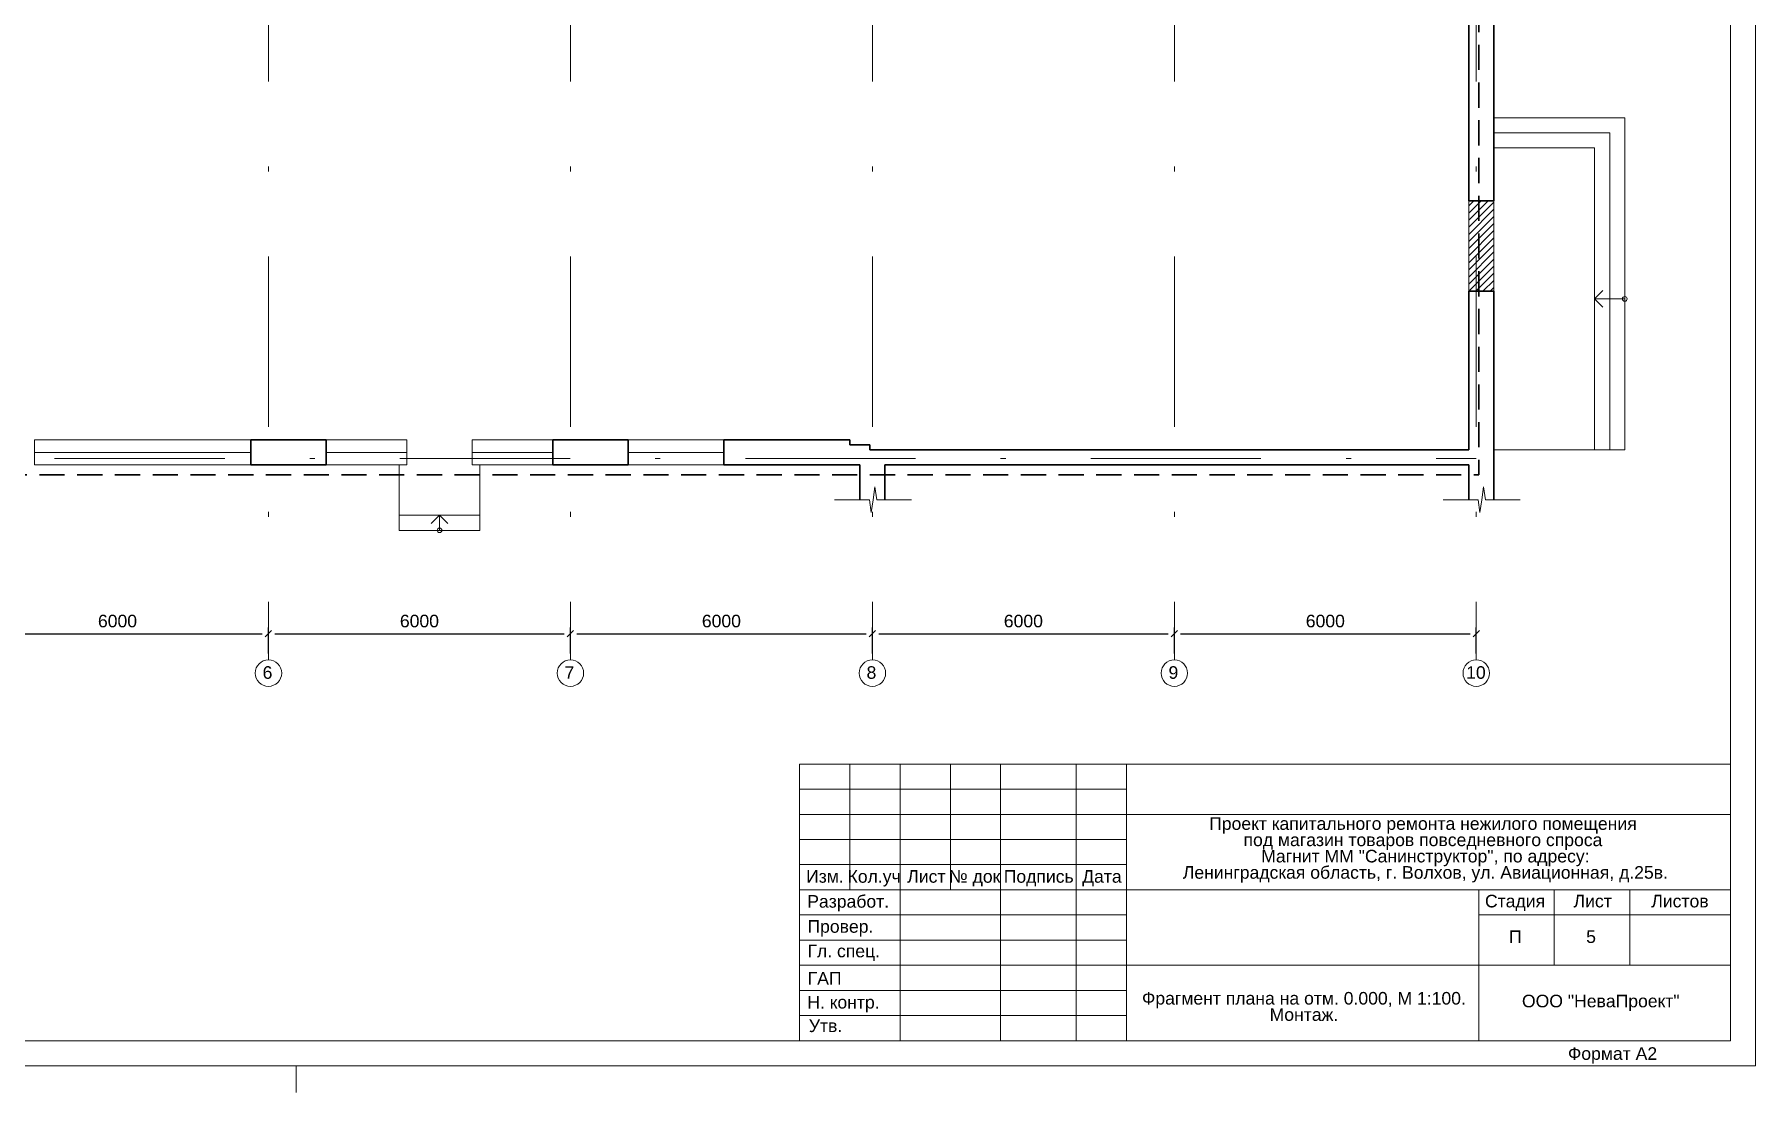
# Model space of a CAD drawing. Header units: metres. Extents: x -136 to 149, y -320 to -175.
# Drawn here: x 37.2 to 71.39, y -320.14 to -299.11 of the extents above; entities that cross this region are included whole.
import ezdxf
from ezdxf.enums import TextEntityAlignment as Align

# ---------------------------------------------------------------- set-up
doc = ezdxf.new("R2010")
doc.units = ezdxf.units.M
doc.header["$MEASUREMENT"] = 0
doc.linetypes.add('( Dashed )', pattern=[0.75, 0.5, -0.25])
doc.linetypes.add('DGN Style 4', pattern=[6.767072, 3.381423, -1.690711, 0.004227, -1.690711])
doc.layers.get('Defpoints').update_dxf_attribs({"lineweight": 0})
doc.styles.add('GOST 2.304', font='cs_gost2304.shx')
doc.styles.get("Standard").update_dxf_attribs({"font": 'cs_gost2304.shx'})
doc.styles.add('Style-Arial', font='arial.ttf')
doc.dimstyles.get("Standard").update_dxf_attribs({"dimtxt": 0.18, "dimasz": 0.18, "dimexe": 0.18, "dimexo": 0.0625, "dimgap": 0.09, "dimtad": 0, "dimtih": 1, "dimtoh": 1, "dimdec": 4, "dimzin": 0, "dimdsep": 46, "dimtxsty": 'Standard', "dimcen": 0.09, "dimadec": 0, "dimazin": 0, "dimtfac": 1, "dimtdec": 4, "dimtofl": 0, "dimtmove": 0, "dimatfit": 3, "dimfxl": 1, "dimtolj": 1, "dimtzin": 0, "dimarcsym": 0})

# ---------------------------------------------------------------- blocks, each defined once
blk = doc.blocks.new('*U414')
at = {"color": 7, "linetype": 'Continuous', "lineweight": 13}
for p, q in [((142.56, 100), (142.56, -100)), ((50.06, -72.5), (142.56, -72.5)), ((50.06, -72.5), (50.06, -100)), ((55.06, -72.5), (55.06, -85)), ((60.06, -72.5), (60.06, -100)), ((65.06, -72.5), (65.06, -85)), ((70.06, -72.5), (70.06, -100)), ((77.56, -72.5), (77.56, -100)), ((82.56, -72.5), (82.56, -100)), ((82.56, -77.5), (142.56, -77.5)), ((50.06, -82.5), (82.56, -82.5)), ((50.06, -85), (82.56, -85)), ((82.56, -85), (142.56, -85)), ((117.56, -87.5), (142.56, -87.5)), ((82.56, -92.5), (142.56, -92.5)), ((-137.13, -100), (142.56, -100))]:
    blk.add_line(p, q, dxfattribs=at)
at = {"color": 7, "linetype": 'Continuous', "lineweight": 0}
for p, q in [((50.06, -75), (82.56, -75)), ((50.06, -77.5), (82.56, -77.5)), ((50.06, -80), (82.56, -80)), ((50.06, -87.5), (82.56, -87.5)), ((50.06, -90), (82.56, -90)), ((50.06, -92.5), (82.56, -92.5)), ((50.06, -95), (82.56, -95)), ((50.06, -97.5), (82.56, -97.5)), ((0.06, -105.15), (0.06, -102.5))]:
    blk.add_line(p, q, dxfattribs=at)
at = {"color": 7, "linetype": 'Continuous', "lineweight": 0, "flags": 128}
blk.add_lwpolyline([(145.06, -102.5), (145.06, 102.5), (-144.94, 102.5), (-144.94, -102.5), (145.06, -102.5)], close=True, dxfattribs=at)
at = {"color": 7, "linetype": 'Continuous', "lineweight": 13, "flags": 128}
for points in [[(117.56, -85), (117.56, -100)], [(125.06, -85), (125.06, -92.5)], [(132.56, -85), (132.56, -92.5)]]:
    blk.add_lwpolyline(points, dxfattribs=at)
at = {"color": 7, "linetype": 'Continuous', "lineweight": 0, "style": 'Style-Arial'}
for s, p in [('Изм.', (52.6, -83.67)), ('Кол.уч', (57.49, -83.67)), ('Лист', (62.68, -83.67)), ('№ док', (67.47, -83.67)), ('Подпись', (73.84, -83.67)), ('Дата', (80.12, -83.67)), ('Разработ.', (54.91, -86.15)), ('Стадия', (121.16, -86.12)), ('Лист', (128.88, -86.12)), ('Листов', (137.55, -86.12)), ('Провер.', (54.14, -88.64)), ('Гл. спец.', (54.47, -91.08)), ('ГАП', (52.57, -93.79)), ('Н. контр.', (54.44, -96.17)), ('ООО "НеваПроект"', (129.68, -96.05)), ('Утв.', (52.66, -98.51)), ('Формат А2', (130.85, -101.27))]:
    blk.add_text(s, height=1.25, dxfattribs=at).set_placement(p, align=Align.MIDDLE_CENTER)
blk = doc.blocks.new('формат А2(верт)')
at = {"color": 7, "linetype": 'Continuous', "lineweight": 13}
blk.add_blockref('*U414', (144.94, -102.5), dxfattribs=at)
blk = doc.blocks.new('*U395')
at = {"color": 7, "linetype": 'Continuous', "lineweight": 0}
for p in [(-0.164, 0.009), (0, -0.127), (0.164, 0.009)]:
    blk.add_line(p, (0, 0.173), dxfattribs=at)
blk.add_circle((0, -0.127), 0.0461, dxfattribs=at)
blk = doc.blocks.new('*U410')
at = {"color": 7, "linetype": 'Continuous', "lineweight": 0}
for p, q in [((0, 0.098), (0, 1.018)), ((-0.34, 0.049), (0, 0.098)), ((-0.34, 0.049), (0, 0)), ((0.34, -0.049), (0, 0)), ((0.34, -0.049), (0, -0.098)), ((0, -1.018), (0, -0.098))]:
    blk.add_line(p, q, dxfattribs=at)
blk = doc.blocks.new('*U394')
at = {"color": 7, "linetype": 'Continuous', "lineweight": 0}
for p in [(-0.164, 0.159), (0, -0.277), (0.164, 0.159)]:
    blk.add_line(p, (0, 0.323), dxfattribs=at)
blk.add_circle((0, -0.277), 0.0461, dxfattribs=at)
blk = doc.blocks.new('_Oblique-1')
at = {"color": 0, "linetype": 'ByBlock', "lineweight": -2}
blk.add_line((0.5, 0.5), (-0.5, -0.5), dxfattribs=at)
blk = doc.blocks.new('*D438')
at = {"color": 0, "linetype": 'Continuous', "lineweight": -2, "transparency": 16777216}
for p, q in [((35.846, -311.414), (35.846, -310.896)), ((35.971, -311.021), (41.721, -311.021)), ((41.846, -311.414), (41.846, -310.896))]:
    blk.add_line(p, q, dxfattribs=at)
at = {"layer": 'Defpoints', "color": 0, "linetype": 'Continuous', "lineweight": 30, "transparency": 16777216}
for p in [(41.846, -311.021), (35.846, -311.539), (41.846, -311.539)]:
    blk.add_point(p, dxfattribs=at)
at = {"color": 0, "linetype": 'Continuous', "lineweight": -2, "transparency": 16777216, "xscale": 0.125, "yscale": 0.125, "zscale": 0.125, "rotation": 180}
blk.add_blockref('_Oblique-1', (35.846, -311.021), dxfattribs=at)
at = {"color": 0, "linetype": 'Continuous', "lineweight": -2, "transparency": 16777216, "xscale": 0.125, "yscale": 0.125, "zscale": 0.125}
blk.add_blockref('_Oblique-1', (41.846, -311.021), dxfattribs=at)
at = {"color": 0, "linetype": 'Continuous', "lineweight": 0, "transparency": 16777216, "insert": (38.846, -310.769), "char_height": 0.25, "attachment_point": 5, "style": 'Style-Arial'}
blk.add_mtext('\\A1;6000', dxfattribs=at)
blk = doc.blocks.new('*D439')
at = {"color": 0, "linetype": 'Continuous', "lineweight": -2, "transparency": 16777216}
for p, q in [((41.846, -311.414), (41.846, -310.896)), ((41.971, -311.021), (47.721, -311.021)), ((47.846, -311.414), (47.846, -310.896))]:
    blk.add_line(p, q, dxfattribs=at)
at = {"layer": 'Defpoints', "color": 0, "linetype": 'Continuous', "lineweight": 30, "transparency": 16777216}
for p in [(47.846, -311.021), (41.846, -311.539), (47.846, -311.539)]:
    blk.add_point(p, dxfattribs=at)
at = {"color": 0, "linetype": 'Continuous', "lineweight": -2, "transparency": 16777216, "xscale": 0.125, "yscale": 0.125, "zscale": 0.125, "rotation": 180}
blk.add_blockref('_Oblique-1', (41.846, -311.021), dxfattribs=at)
at = {"color": 0, "linetype": 'Continuous', "lineweight": -2, "transparency": 16777216, "xscale": 0.125, "yscale": 0.125, "zscale": 0.125}
blk.add_blockref('_Oblique-1', (47.846, -311.021), dxfattribs=at)
at = {"color": 0, "linetype": 'Continuous', "lineweight": 0, "transparency": 16777216, "insert": (44.846, -310.769), "char_height": 0.25, "attachment_point": 5, "style": 'Style-Arial'}
blk.add_mtext('\\A1;6000', dxfattribs=at)
blk = doc.blocks.new('*D440')
at = {"color": 0, "linetype": 'Continuous', "lineweight": -2, "transparency": 16777216}
for p, q in [((47.846, -311.414), (47.846, -310.896)), ((47.971, -311.021), (53.721, -311.021)), ((53.846, -311.414), (53.846, -310.896))]:
    blk.add_line(p, q, dxfattribs=at)
at = {"layer": 'Defpoints', "color": 0, "linetype": 'Continuous', "lineweight": 30, "transparency": 16777216}
for p in [(53.846, -311.021), (47.846, -311.539), (53.846, -311.539)]:
    blk.add_point(p, dxfattribs=at)
at = {"color": 0, "linetype": 'Continuous', "lineweight": -2, "transparency": 16777216, "xscale": 0.125, "yscale": 0.125, "zscale": 0.125, "rotation": 180}
blk.add_blockref('_Oblique-1', (47.846, -311.021), dxfattribs=at)
at = {"color": 0, "linetype": 'Continuous', "lineweight": -2, "transparency": 16777216, "xscale": 0.125, "yscale": 0.125, "zscale": 0.125}
blk.add_blockref('_Oblique-1', (53.846, -311.021), dxfattribs=at)
at = {"color": 0, "linetype": 'Continuous', "lineweight": 0, "transparency": 16777216, "insert": (50.846, -310.769), "char_height": 0.25, "attachment_point": 5, "style": 'Style-Arial'}
blk.add_mtext('\\A1;6000', dxfattribs=at)
blk = doc.blocks.new('*D441')
at = {"color": 0, "linetype": 'Continuous', "lineweight": -2, "transparency": 16777216}
for p, q in [((53.846, -311.414), (53.846, -310.896)), ((53.971, -311.021), (59.721, -311.021)), ((59.846, -311.414), (59.846, -310.896))]:
    blk.add_line(p, q, dxfattribs=at)
at = {"layer": 'Defpoints', "color": 0, "linetype": 'Continuous', "lineweight": 30, "transparency": 16777216}
for p in [(59.846, -311.021), (53.846, -311.539), (59.846, -311.539)]:
    blk.add_point(p, dxfattribs=at)
at = {"color": 0, "linetype": 'Continuous', "lineweight": -2, "transparency": 16777216, "xscale": 0.125, "yscale": 0.125, "zscale": 0.125, "rotation": 180}
blk.add_blockref('_Oblique-1', (53.846, -311.021), dxfattribs=at)
at = {"color": 0, "linetype": 'Continuous', "lineweight": -2, "transparency": 16777216, "xscale": 0.125, "yscale": 0.125, "zscale": 0.125}
blk.add_blockref('_Oblique-1', (59.846, -311.021), dxfattribs=at)
at = {"color": 0, "linetype": 'Continuous', "lineweight": 0, "transparency": 16777216, "insert": (56.846, -310.769), "char_height": 0.25, "attachment_point": 5, "style": 'Style-Arial'}
blk.add_mtext('\\A1;6000', dxfattribs=at)
blk = doc.blocks.new('*D442')
at = {"color": 0, "linetype": 'Continuous', "lineweight": -2, "transparency": 16777216}
for p, q in [((59.846, -311.414), (59.846, -310.896)), ((59.971, -311.021), (65.721, -311.021)), ((65.846, -311.414), (65.846, -310.896))]:
    blk.add_line(p, q, dxfattribs=at)
at = {"layer": 'Defpoints', "color": 0, "linetype": 'Continuous', "lineweight": 30, "transparency": 16777216}
for p in [(65.846, -311.021), (59.846, -311.539), (65.846, -311.539)]:
    blk.add_point(p, dxfattribs=at)
at = {"color": 0, "linetype": 'Continuous', "lineweight": -2, "transparency": 16777216, "xscale": 0.125, "yscale": 0.125, "zscale": 0.125, "rotation": 180}
blk.add_blockref('_Oblique-1', (59.846, -311.021), dxfattribs=at)
at = {"color": 0, "linetype": 'Continuous', "lineweight": -2, "transparency": 16777216, "xscale": 0.125, "yscale": 0.125, "zscale": 0.125}
blk.add_blockref('_Oblique-1', (65.846, -311.021), dxfattribs=at)
at = {"color": 0, "linetype": 'Continuous', "lineweight": 0, "transparency": 16777216, "insert": (62.846, -310.769), "char_height": 0.25, "attachment_point": 5, "style": 'Style-Arial'}
blk.add_mtext('\\A1;6000', dxfattribs=at)
blk = doc.blocks.new('*U426')
at = {"color": 30, "linetype": '( Dashed )', "lineweight": 30}
for p in [(22.175, -0.44), (-22.175, -12.74)]:
    blk.add_line(p, (22.175, -12.74), dxfattribs=at)

msp = doc.modelspace()

# ---------------------------------------------------------------- hatches: boundary and pattern name
at = {"linetype": 'Continuous', "lineweight": 0}
h = msp.add_hatch(dxfattribs=at)
h.set_pattern_fill('HATCH', color=5, style=0, pattern_type=2)
h.set_pattern_definition([(45, (65.69569, -304.21497), (-0.0707107, 0.0707107), [])])
h.paths.add_polyline_path([(65.69568699, -304.21497332), (65.69568699, -302.41497332), (66.19568699, -302.41497332), (66.19568699, -304.21497332)])

# ---------------------------------------------------------------- linework, layer by layer
at = {"color": 1, "linetype": 'DGN Style 4', "lineweight": 0}
for p, q in [((41.84568699, -282.93497332), (41.84568699, -311.53872647)), ((47.84568699, -282.93497332), (47.84568699, -311.53872647)), ((53.84568699, -282.93497332), (53.84568699, -311.53872647)), ((59.84568699, -282.93497332), (59.84568699, -311.53872647)), ((65.84568699, -282.93497332), (65.84568699, -311.53872647)), ((17.00789711, -307.53497332), (65.84568699, -307.53497332))]:
    msp.add_line(p, q, dxfattribs=at)
at = {"color": 7, "linetype": 'Continuous', "lineweight": 30}
for p, q in [((66.19568699, -295.13497332), (66.19568699, -302.41497332)), ((65.69568699, -295.76497332), (65.69568699, -302.41497332)), ((65.69568699, -302.41497332), (66.19568699, -302.41497332)), ((65.69568699, -304.21497332), (66.19568699, -304.21497332)), ((65.69568699, -304.21497332), (65.69568699, -307.36497332)), ((66.19568699, -304.21497332), (66.19568699, -308.35718589)), ((41.49568699, -307.16497332), (41.49568699, -307.66497332)), ((41.49568699, -307.16497332), (42.99568699, -307.16497332)), ((42.99568699, -307.16497332), (42.99568699, -307.66497332)), ((47.49568699, -307.16497332), (47.49568699, -307.66497332)), ((47.49568699, -307.16497332), (48.99568699, -307.16497332)), ((48.99568699, -307.16497332), (48.99568699, -307.66497332)), ((50.89568699, -307.16497332), (50.89568699, -307.66497332)), ((50.89568699, -307.16497332), (53.39568699, -307.16497332)), ((53.39568699, -307.16497332), (53.39568699, -307.26497332)), ((53.39568699, -307.26497332), (53.79568699, -307.26497332)), ((53.79568699, -307.26497332), (53.79568699, -307.36497332)), ((53.79568699, -307.36497332), (65.69568699, -307.36497332)), ((41.49568699, -307.66497332), (42.99568699, -307.66497332)), ((47.49568699, -307.66497332), (48.99568699, -307.66497332)), ((50.89568699, -307.66497332), (53.59568699, -307.66497332)), ((53.59568699, -307.66497332), (53.59568699, -308.35718589)), ((54.09568699, -307.66497332), (54.09568699, -308.35718589)), ((54.09568699, -307.66497332), (65.69568699, -307.66497332)), ((65.69568699, -307.66497332), (65.69568699, -308.35718589))]:
    msp.add_line(p, q, dxfattribs=at)
at = {"color": 7, "linetype": 'Continuous', "lineweight": 0}
for p, q in [((66.19568699, -300.76497332), (68.79568699, -300.76497332)), ((68.79568699, -300.76497332), (68.79568699, -307.36497332)), ((66.19568699, -301.06497332), (68.49568699, -301.06497332)), ((68.49568699, -301.06497332), (68.49568699, -307.36497332)), ((66.19568699, -301.36497332), (68.19568699, -301.36497332)), ((68.19568699, -301.36497332), (68.19568699, -307.36497332)), ((37.19568699, -307.41497332), (41.49568699, -307.41497332)), ((42.99568699, -307.41497332), (44.59568699, -307.41497332)), ((45.89568699, -307.41497332), (47.49568699, -307.41497332)), ((48.99568699, -307.41497332), (50.89568699, -307.41497332)), ((66.19568699, -307.36497332), (68.79568699, -307.36497332)), ((44.44568699, -307.66497332), (44.44568699, -308.96497332)), ((46.04568699, -307.66497332), (46.04568699, -308.96497332)), ((46.04568699, -308.66497332), (44.44568699, -308.66497332)), ((46.04568699, -308.96497332), (44.44568699, -308.96497332))]:
    msp.add_line(p, q, dxfattribs=at)
at = {"color": 5, "linetype": 'Continuous', "lineweight": 13}
for p, q in [((65.69568699, -302.41497332), (65.69568699, -304.21497332)), ((66.19568699, -304.21497332), (66.19568699, -302.41497332))]:
    msp.add_line(p, q, dxfattribs=at)
at = {"color": 5, "linetype": 'Continuous', "lineweight": 0, "flags": 128}
msp.add_lwpolyline([(65.69568699, -304.21497332), (65.69568699, -302.41497332), (66.19568699, -302.41497332), (66.19568699, -304.21497332), (65.69568699, -304.21497332)], close=True, dxfattribs=at)
at = {"color": 7, "linetype": 'Continuous', "lineweight": 0, "flags": 128}
for points in [[(37.19568699, -307.16497332), (41.49568699, -307.16497332), (41.49568699, -307.66497332), (37.19568699, -307.66497332), (37.19568699, -307.16497332)], [(42.99568699, -307.16497332), (44.59568699, -307.16497332), (44.59568699, -307.66497332), (42.99568699, -307.66497332), (42.99568699, -307.16497332)], [(45.89568699, -307.16497332), (47.49568699, -307.16497332), (47.49568699, -307.66497332), (45.89568699, -307.66497332), (45.89568699, -307.16497332)], [(48.99568699, -307.16497332), (50.89568699, -307.16497332), (50.89568699, -307.66497332), (48.99568699, -307.66497332), (48.99568699, -307.16497332)]]:
    msp.add_lwpolyline(points, close=True, dxfattribs=at)
at = {"color": 7, "linetype": 'Continuous', "lineweight": 13}
for centre in [(41.84568699, -311.80208192), (47.84568699, -311.80208192), (53.84568699, -311.80208192), (59.84568699, -311.80208192), (65.84568699, -311.80208192)]:
    msp.add_circle(centre, 0.26335544, dxfattribs=at)

# ---------------------------------------------------------------- block references
at = {"color": 7, "linetype": 'Continuous', "lineweight": 13, "xscale": 0.2, "yscale": 0.2, "zscale": 0.2}
msp.add_blockref('формат А2(верт)', (13.39473849, -278.60913053), dxfattribs=at)
at = {"color": 30, "linetype": '( Dashed )', "lineweight": 30}
msp.add_blockref('*U426', (43.72065747, -295.12495), dxfattribs=at)
at = {"color": 7, "linetype": 'Continuous', "lineweight": 0, "rotation": 90}
msp.add_blockref('*U394', (68.51871367, -304.36496134), dxfattribs=at)
at = {"color": 7, "linetype": 'Continuous', "lineweight": 0, "xscale": 0.75, "yscale": 0.75, "zscale": 0.75, "rotation": 270}
for p in [(53.85944495, -308.35719024), (65.95383236, -308.35719024)]:
    msp.add_blockref('*U410', p, dxfattribs=at)
at = {"color": 7, "linetype": 'Continuous', "lineweight": 0}
msp.add_blockref('*U395', (45.24569897, -308.838), dxfattribs=at)

# ---------------------------------------------------------------- texts
at = {"color": 7, "linetype": 'Continuous', "lineweight": 30, "style": 'Style-Arial'}
for s, p in [('6', (41.73003378, -311.66536877)), ('7', (47.73003378, -311.66536877)), ('8', (53.73003378, -311.66536877)), ('9', (59.73003378, -311.66536877)), ('10', (65.64400204, -311.66536877))]:
    msp.add_text(s, height=0.25, dxfattribs=at).set_placement(p, align=Align.TOP_LEFT)
at = {"color": 7, "linetype": 'Continuous', "lineweight": 13, "char_height": 0.25, "line_spacing_factor": 0.776524, "style": 'Style-Arial'}
for s, insert, attachment_point in [('Проект капитального ремонта нежилого помещения\\Pпод магазин товаров повседневного спроса\\P Магнит ММ "Санинструктор", по адресу:\\P Ленинградская область, г. Волхов, ул. Авиационная, д.25в.', (64.78544256, -314.66750942), 2), ('Фрагмент плана на отм. 0.000, М 1:100.\\PМонтаж.', (62.42040204, -318.4279665), 5)]:
    msp.add_mtext(s, dxfattribs=dict(at, insert=insert, attachment_point=attachment_point))
at = {"color": 7, "linetype": 'Continuous', "lineweight": 0, "char_height": 0.25, "attachment_point": 5, "line_spacing_factor": 0.72, "style": 'GOST 2.304'}
for s, insert in [('\\fArial|b0|i0|c204204|p39;П', (66.62034453, -317.04241742)), ('\\fArial|b0|i0|c204204|p39;5', (68.12564349, -317.04241742))]:
    msp.add_mtext(s, dxfattribs=dict(at, insert=insert))

# ---------------------------------------------------------------- dimensions: what is measured, and where the dimension line sits
at = {"color": 5, "linetype": 'Continuous', "lineweight": 0}
for base, p1, p2, picture, middle in [((41.84568699, -311.02131375), (35.84568699, -311.53872647), (41.84568699, -311.53872647), '*D438', (38.84568699, -310.76867051)), ((47.84568699, -311.02131375), (41.84568699, -311.53872647), (47.84568699, -311.53872647), '*D439', (44.84568699, -310.76867051)), ((53.84568699, -311.02131375), (47.84568699, -311.53872647), (53.84568699, -311.53872647), '*D440', (50.84568699, -310.76867051)), ((59.84568699, -311.02131375), (53.84568699, -311.53872647), (59.84568699, -311.53872647), '*D441', (56.84568699, -310.76867051)), ((65.84568699, -311.02131375), (59.84568699, -311.53872647), (65.84568699, -311.53872647), '*D442', (62.84568699, -310.76867051))]:
    dim = msp.add_linear_dim(base=base, p1=p1, p2=p2, dimstyle='Standard', override={"dimtxt": 0.25, "dimasz": 0.125, "dimexe": 0.125, "dimexo": 0.125, "dimgap": 0.125, "dimtad": 1, "dimtih": 0, "dimtoh": 0, "dimlfac": 1000, "dimzin": 11, "dimtxsty": 'Style-Arial', "dimblk": '_Oblique-1', "dimtzin": 11}, dxfattribs=at)
    dim.commit()
    dim.dimension.update_dxf_attribs({"geometry": picture, "text_midpoint": middle})

doc.saveas('drawing.dxf')
